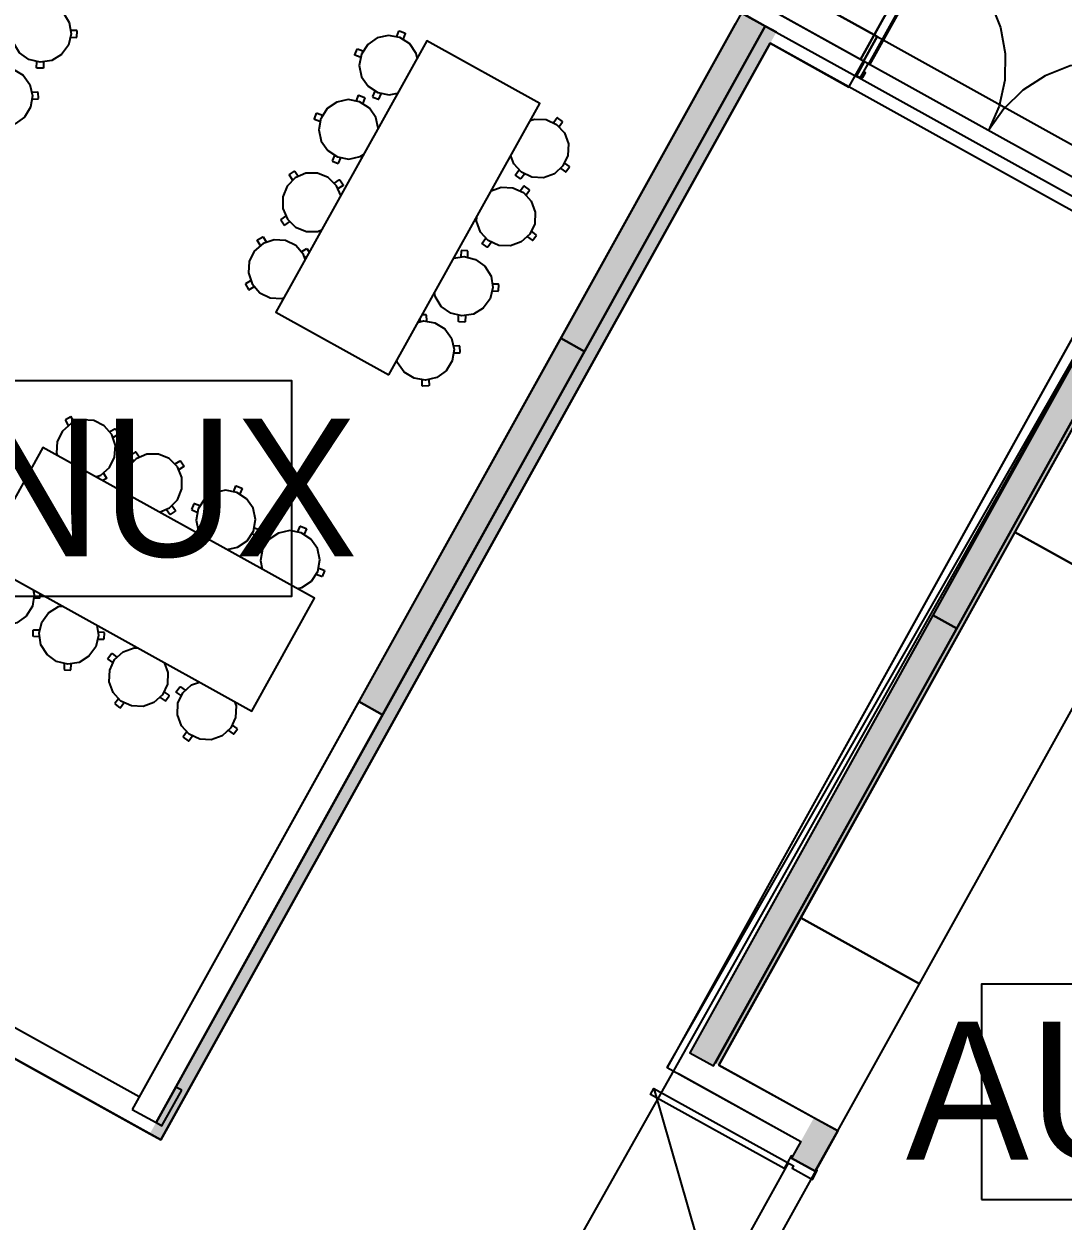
# Model space of a CAD drawing. Header units: metres. Extents: x 2.3 to 42.8, y 0.9 to 31.9.
# Drawn here: x 33.479 to 35.889, y 25.1 to 27.878 of the extents above; entities that cross this region are included whole.
import ezdxf

# ---------------------------------------------------------------- set-up
doc = ezdxf.new("R2010")
doc.units = ezdxf.units.M
for name, color, linetype in [('ARREDI', 9, 'Continuous'), ('PARETI_STRUTTURE', 7, 'Continuous'), ('PILASTRI_SETTI', 8, 'Continuous'), ('WAYFINDING_RIQUADRI', 7, 'Continuous'), ('WAYFINDING_TESTI', 7, 'Continuous')]:
    doc.layers.add(name, color=color, linetype=linetype)

msp = doc.modelspace()

# ---------------------------------------------------------------- linework, layer by layer
at = {"layer": 'ARREDI'}
for points in [[(34.9995, 27.984), (35.4099, 27.7561), (35.429, 27.7906), (35.0186, 28.0184)], [(35.1985, 27.8735), (35.1434, 27.9041), (34.7241, 27.1489), (34.7792, 27.1183)], [(34.3257, 27.0637), (34.6755, 27.6937), (34.4132, 27.8393), (34.0634, 27.2094)], [(36.0532, 26.5457), (35.7778, 26.6986), (35.2809, 25.8036), (35.5563, 25.6507), (36.0532, 26.5457), (36.4008, 27.1716), (36.1254, 27.3245), (35.7778, 26.6986)], [(34.7241, 27.1489), (34.2558, 26.3055), (34.3109, 26.2749), (34.7792, 27.1183)], [(33.3773, 26.6333), (34.0073, 26.2835), (34.1529, 26.5458), (33.523, 26.8956)], [(33.7302, 25.3589), (33.7853, 25.3283), (34.3109, 26.2749), (34.2558, 26.3055)], [(35.3666, 25.3091), (35.5563, 25.6507), (35.2809, 25.8036), (35.0912, 25.462)], [(33.8449, 25.4033), (33.8311, 25.4109), (33.7853, 25.3283), (33.799, 25.3207)]]:
    msp.add_lwpolyline(points, close=True, dxfattribs=at)
for points in [[(33.4976, 27.9231), (33.5221, 27.927), (33.5482, 27.9207), (33.57, 27.9049), (33.584, 27.882), (33.5882, 27.8555)], [(33.5882, 27.8555), (33.582, 27.8293), (33.5662, 27.8076), (33.5432, 27.7935), (33.5167, 27.7893), (33.4905, 27.7956), (33.4688, 27.8114), (33.4547, 27.8343), (33.4533, 27.8433)], [(33.5875, 27.8476), (33.6009, 27.8471)], [(33.6015, 27.8628), (33.5881, 27.8633)], [(33.6009, 27.8471), (33.6017, 27.8478)], [(33.6023, 27.862), (33.6015, 27.8628)], [(33.6017, 27.8478), (33.6023, 27.862)], [(34.3911, 27.7996), (34.3889, 27.8099), (34.3737, 27.8321), (34.3512, 27.8467), (34.3248, 27.8517), (34.2985, 27.8461), (34.2763, 27.8309), (34.2616, 27.8084)], [(34.3437, 27.8492), (34.3487, 27.8617)], [(34.3487, 27.8617), (34.3498, 27.8621)], [(34.3498, 27.8621), (34.3629, 27.8569)], [(34.3633, 27.8558), (34.3584, 27.8434)], [(34.3629, 27.8569), (34.3634, 27.8558)], [(34.2462, 27.8069), (34.2515, 27.8201)], [(34.2515, 27.8201), (34.2525, 27.8205)], [(34.2525, 27.8205), (34.265, 27.8156)], [(33.5083, 27.7767), (33.5089, 27.7901)], [(33.5246, 27.7894), (33.5241, 27.776)], [(34.2467, 27.8059), (34.2462, 27.8069)], [(34.2591, 27.8009), (34.2467, 27.8059)], [(34.2616, 27.8084), (34.2567, 27.782), (34.2622, 27.7557), (34.2774, 27.7335), (34.3, 27.7188), (34.3264, 27.7139), (34.3458, 27.718)], [(33.4155, 27.7752), (33.4273, 27.778), (33.4538, 27.7737), (33.4767, 27.7595), (33.4924, 27.7377), (33.4985, 27.7115)], [(33.5091, 27.7758), (33.5083, 27.7767)], [(33.5232, 27.7753), (33.5091, 27.7758)], [(33.5241, 27.776), (33.5232, 27.7753)], [(33.4985, 27.7115), (33.4942, 27.685), (33.4801, 27.6621), (33.4582, 27.6464), (33.4321, 27.6402), (33.4055, 27.6446), (33.3827, 27.6587), (33.367, 27.6805), (33.3658, 27.6856)], [(33.5112, 27.7198), (33.4978, 27.7194)], [(33.4984, 27.7036), (33.5118, 27.7041)], [(33.512, 27.7191), (33.5112, 27.7199)], [(33.5118, 27.7041), (33.5125, 27.7049)], [(33.5125, 27.7049), (33.512, 27.7191)], [(34.3004, 27.6363), (34.2953, 27.6608), (34.2801, 27.683), (34.2575, 27.6976), (34.2311, 27.7026), (34.2048, 27.697), (34.1826, 27.6818), (34.168, 27.6593)], [(34.25, 27.7001), (34.255, 27.7126)], [(34.255, 27.7126), (34.2561, 27.713)], [(34.2561, 27.713), (34.2692, 27.7078)], [(34.2697, 27.7067), (34.2647, 27.6943)], [(34.2692, 27.7078), (34.2697, 27.7067)], [(34.2928, 27.7222), (34.2878, 27.7097)], [(34.2878, 27.7097), (34.2883, 27.7087)], [(34.2883, 27.7087), (34.3014, 27.7034)], [(34.3014, 27.7034), (34.3024, 27.7039)], [(34.3024, 27.7039), (34.3074, 27.7163)], [(34.1525, 27.6578), (34.1578, 27.671)], [(34.153, 27.6568), (34.1525, 27.6579)], [(34.1654, 27.6518), (34.153, 27.6568)], [(34.1578, 27.671), (34.1588, 27.6715)], [(34.1588, 27.6714), (34.1713, 27.6665)], [(34.1679, 27.6593), (34.163, 27.6329), (34.1686, 27.6066), (34.1838, 27.5844), (34.2063, 27.5697), (34.2327, 27.5648), (34.259, 27.5703), (34.2667, 27.5756)], [(34.6534, 27.654), (34.6633, 27.6575), (34.6901, 27.6564), (34.7145, 27.645), (34.7327, 27.6252), (34.7419, 27.5999), (34.7407, 27.5731), (34.7293, 27.5487)], [(34.7158, 27.6601), (34.7079, 27.6493)], [(34.7169, 27.6603), (34.7158, 27.6601)], [(34.7283, 27.6519), (34.7169, 27.6603)], [(34.7206, 27.64), (34.7285, 27.6508)], [(34.7285, 27.6508), (34.7284, 27.6519)], [(34.1991, 27.5731), (34.1941, 27.5606)], [(34.2087, 27.5548), (34.2137, 27.5672)], [(34.7293, 27.5487), (34.7095, 27.5305), (34.6842, 27.5214), (34.6574, 27.5225), (34.633, 27.5339), (34.6149, 27.5537), (34.6081, 27.5723)], [(34.0947, 27.5285), (34.1064, 27.5365)], [(34.1064, 27.5365), (34.1075, 27.5363)], [(34.1075, 27.5363), (34.115, 27.5252)], [(34.1941, 27.5606), (34.1946, 27.5596)], [(34.1946, 27.5596), (34.2077, 27.5543)], [(34.2077, 27.5543), (34.2088, 27.5548)], [(34.619, 27.5281), (34.627, 27.5389)], [(34.7243, 27.5426), (34.7351, 27.5347)], [(34.7445, 27.5474), (34.7336, 27.5553)], [(34.7351, 27.5347), (34.7362, 27.5349)], [(34.7362, 27.5349), (34.7446, 27.5463)], [(34.7446, 27.5463), (34.7445, 27.5474)], [(34.1083, 27.5211), (34.0894, 27.502), (34.0793, 27.4771), (34.0795, 27.4502), (34.09, 27.4254), (34.1091, 27.4065), (34.134, 27.3964), (34.1609, 27.3966), (34.1693, 27.4002)], [(34.0945, 27.5274), (34.0947, 27.5285)], [(34.102, 27.5163), (34.0945, 27.5274)], [(34.2136, 27.48), (34.204, 27.5028), (34.1848, 27.5217), (34.1599, 27.5318), (34.1331, 27.5316), (34.1083, 27.5211)], [(34.1992, 27.5091), (34.2103, 27.5166)], [(34.2103, 27.5166), (34.2114, 27.5164)], [(34.2114, 27.5164), (34.2193, 27.5047)], [(34.6192, 27.527), (34.619, 27.5281)], [(34.6306, 27.5186), (34.6192, 27.527)], [(34.6317, 27.5188), (34.6306, 27.5186)], [(34.6397, 27.5296), (34.6317, 27.5188)], [(34.2191, 27.5036), (34.208, 27.496)], [(34.2193, 27.5047), (34.2191, 27.5036)], [(34.5627, 27.4906), (34.5862, 27.4992), (34.6131, 27.498), (34.6375, 27.4867), (34.6556, 27.4669), (34.6648, 27.4416), (34.6637, 27.4147), (34.6523, 27.3904)], [(34.6388, 27.5018), (34.6309, 27.491)], [(34.6399, 27.5019), (34.6388, 27.5018)], [(34.6513, 27.4936), (34.6399, 27.5019)], [(34.6436, 27.4816), (34.6515, 27.4925)], [(34.6515, 27.4925), (34.6513, 27.4936)], [(34.0748, 27.4247), (34.0746, 27.4236)], [(34.0746, 27.4236), (34.0826, 27.4118)], [(34.0859, 27.4322), (34.0748, 27.4247)], [(34.6523, 27.3904), (34.6325, 27.3722), (34.6072, 27.363), (34.5804, 27.3642), (34.556, 27.3755), (34.5378, 27.3954), (34.5286, 27.4206), (34.5291, 27.43)], [(34.0826, 27.4118), (34.0837, 27.4116)], [(34.0837, 27.4116), (34.0947, 27.4192)], [(34.6674, 27.389), (34.6566, 27.397)], [(34.0335, 27.3689), (34.0133, 27.3512), (34.0014, 27.3271), (33.9996, 27.3003), (34.0082, 27.2748), (34.0259, 27.2545), (34.05, 27.2426), (34.0768, 27.2408), (34.0818, 27.2425)], [(34.0269, 27.3646), (34.0202, 27.3762)], [(34.0203, 27.3762), (34.0205, 27.3773)], [(34.0205, 27.3773), (34.0328, 27.3843)], [(34.0328, 27.3843), (34.0339, 27.384)], [(34.1315, 27.3321), (34.1276, 27.3435), (34.1099, 27.3638), (34.0858, 27.3757), (34.059, 27.3775), (34.0335, 27.3689)], [(34.0339, 27.3841), (34.0406, 27.3724)], [(34.542, 27.3697), (34.5499, 27.3805)], [(34.5422, 27.3686), (34.542, 27.3697)], [(34.5536, 27.3602), (34.5422, 27.3686)], [(34.5626, 27.3712), (34.5547, 27.3604)], [(34.6473, 27.3843), (34.6581, 27.3763)], [(34.6581, 27.3763), (34.6592, 27.3765)], [(34.6592, 27.3765), (34.6676, 27.3879)], [(34.6676, 27.3879), (34.6674, 27.389)], [(34.1233, 27.3501), (34.1349, 27.3568)], [(34.1349, 27.3568), (34.136, 27.3565)], [(34.136, 27.3565), (34.1406, 27.3485)], [(34.4931, 27.3515), (34.4925, 27.3381)], [(34.4939, 27.3522), (34.4931, 27.3515)], [(34.508, 27.3517), (34.4939, 27.3522)], [(34.5088, 27.3509), (34.508, 27.3517)], [(34.5083, 27.3375), (34.5088, 27.3509)], [(34.5547, 27.3604), (34.5536, 27.3602)], [(34.1353, 27.3388), (34.1312, 27.3365)], [(34.4759, 27.3343), (34.5004, 27.3382), (34.5266, 27.3319), (34.5483, 27.3161), (34.5624, 27.2932), (34.5666, 27.2667)], [(33.993, 27.2752), (33.9927, 27.2741)], [(33.9927, 27.2741), (33.9998, 27.2618)], [(34.0046, 27.2819), (33.993, 27.2752)], [(33.9998, 27.2618), (34.0009, 27.2615)], [(34.0009, 27.2615), (34.0125, 27.2682)], [(34.5666, 27.2667), (34.5603, 27.2405), (34.5445, 27.2188), (34.5216, 27.2047), (34.495, 27.2005), (34.4689, 27.2068), (34.4471, 27.2226), (34.4331, 27.2455), (34.4316, 27.2545)], [(34.5658, 27.2588), (34.5792, 27.2583)], [(34.5798, 27.274), (34.5664, 27.2746)], [(34.5792, 27.2583), (34.58, 27.259)], [(34.5806, 27.2732), (34.5798, 27.274)], [(34.58, 27.259), (34.5806, 27.2732)], [(34.4122, 27.2032), (34.4029, 27.2029)], [(34.413, 27.2024), (34.4122, 27.2032)], [(34.4135, 27.189), (34.413, 27.2024)], [(34.4867, 27.1879), (34.4872, 27.2013)], [(34.5029, 27.2007), (34.5024, 27.1873)], [(34.3938, 27.1864), (34.4056, 27.1892), (34.4321, 27.1849), (34.455, 27.1707), (34.4707, 27.1489), (34.4769, 27.1227)], [(34.3976, 27.1932), (34.3977, 27.1885)], [(34.4874, 27.1871), (34.4867, 27.1879)], [(34.5016, 27.1865), (34.4874, 27.1871)], [(34.5024, 27.1873), (34.5016, 27.1865)], [(34.4769, 27.1227), (34.4725, 27.0962), (34.4584, 27.0733), (34.4366, 27.0576), (34.4104, 27.0515), (34.3839, 27.0558), (34.361, 27.0699), (34.3453, 27.0917), (34.3441, 27.0969)], [(34.4895, 27.1311), (34.4761, 27.1306)], [(34.4904, 27.1303), (34.4895, 27.1311)], [(34.4909, 27.1161), (34.4904, 27.1303)], [(34.4767, 27.1148), (34.4901, 27.1153)], [(34.4901, 27.1153), (34.4909, 27.1161)], [(34.403, 27.0382), (34.4025, 27.0516)], [(34.4038, 27.0375), (34.403, 27.0382)], [(34.418, 27.038), (34.4038, 27.0375)], [(34.4187, 27.0388), (34.418, 27.038)], [(34.4183, 27.0522), (34.4187, 27.0388)], [(33.6825, 26.9254), (33.6648, 26.9457), (33.6407, 26.9576), (33.6139, 26.9594), (33.5884, 26.9508), (33.5681, 26.9331), (33.5562, 26.909), (33.5544, 26.8822), (33.5561, 26.8772)], [(33.5754, 26.9592), (33.5751, 26.9581)], [(33.5751, 26.9581), (33.5818, 26.9465)], [(33.5877, 26.9662), (33.5754, 26.9592)], [(33.5888, 26.966), (33.5877, 26.9662)], [(33.5954, 26.9543), (33.5887, 26.966)], [(33.6456, 26.8275), (33.6571, 26.8313), (33.6773, 26.849), (33.6893, 26.8731), (33.6911, 26.9), (33.6825, 26.9254)], [(33.6782, 26.932), (33.6898, 26.9387)], [(33.6976, 26.9251), (33.686, 26.9184)], [(33.6898, 26.9387), (33.6909, 26.9384)], [(33.6909, 26.9384), (33.6979, 26.9261)], [(33.6979, 26.9261), (33.6976, 26.9251)], [(33.8347, 26.8507), (33.8156, 26.8696), (33.7907, 26.8797), (33.7638, 26.8795), (33.739, 26.869), (33.7201, 26.8499), (33.71, 26.825), (33.7102, 26.7981), (33.7138, 26.7896)], [(33.7254, 26.8764), (33.7252, 26.8753)], [(33.7252, 26.8753), (33.7327, 26.8642)], [(33.7372, 26.8844), (33.7254, 26.8764)], [(33.7383, 26.8842), (33.7372, 26.8844)], [(33.7458, 26.8731), (33.7383, 26.8842)], [(33.7936, 26.7453), (33.8164, 26.755), (33.8353, 26.7741), (33.8454, 26.799), (33.8452, 26.8259), (33.8347, 26.8507)], [(33.8299, 26.857), (33.841, 26.8645)], [(33.8499, 26.8515), (33.8388, 26.8439)], [(33.841, 26.8645), (33.8421, 26.8643)], [(33.8421, 26.8643), (33.8501, 26.8526)], [(33.8501, 26.8525), (33.8499, 26.8515)], [(33.6524, 26.8237), (33.6501, 26.8278)], [(33.6701, 26.823), (33.6621, 26.8183)], [(33.6637, 26.8357), (33.6704, 26.824)], [(33.6704, 26.824), (33.6701, 26.823)], [(33.9729, 26.791), (33.9465, 26.796), (33.9202, 26.7904), (33.898, 26.7752), (33.8833, 26.7527), (33.8784, 26.7263), (33.8839, 26.7), (33.8892, 26.6922)], [(33.9499, 26.6586), (33.9744, 26.6637), (33.9965, 26.6789), (34.0112, 26.7014), (34.0162, 26.7279), (34.0106, 26.7542), (33.9954, 26.7763), (33.9729, 26.791)], [(33.9654, 26.7935), (33.9704, 26.806)], [(33.9704, 26.806), (33.9714, 26.8064)], [(33.9714, 26.8064), (33.9846, 26.8012)], [(33.985, 26.8001), (33.98, 26.7877)], [(33.9846, 26.8012), (33.985, 26.8001)], [(33.8227, 26.7598), (33.8302, 26.7487)], [(33.8732, 26.7644), (33.8679, 26.7513)], [(33.8742, 26.7648), (33.8732, 26.7644)], [(33.8867, 26.7599), (33.8742, 26.7648)], [(33.8172, 26.7398), (33.8096, 26.7509)], [(33.8182, 26.7396), (33.8171, 26.7398)], [(33.83, 26.7476), (33.8182, 26.7396)], [(33.8302, 26.7487), (33.83, 26.7476)], [(33.8679, 26.7513), (33.8684, 26.7502)], [(33.8683, 26.7502), (33.8808, 26.7452)], [(34.0137, 26.7089), (34.0262, 26.7039)], [(34.0266, 26.7029), (34.0213, 26.6898)], [(34.0262, 26.7039), (34.0266, 26.7029)], [(34.122, 26.6973), (34.0956, 26.7023), (34.0693, 26.6967), (34.0471, 26.6815), (34.0324, 26.659), (34.0275, 26.6326), (34.0315, 26.6132)], [(34.1145, 26.6999), (34.1195, 26.7123)], [(34.1195, 26.7123), (34.1205, 26.7127)], [(34.1205, 26.7127), (34.1337, 26.7075)], [(34.1341, 26.7065), (34.1291, 26.694)], [(34.1337, 26.7075), (34.1341, 26.7064)], [(34.0203, 26.6893), (34.0079, 26.6943)], [(34.0213, 26.6898), (34.0203, 26.6893)], [(34.1132, 26.5679), (34.1235, 26.57), (34.1456, 26.5852), (34.1603, 26.6077), (34.1653, 26.6342), (34.1597, 26.6605), (34.1445, 26.6827), (34.122, 26.6973)], [(34.0223, 26.6707), (34.017, 26.6576)], [(34.017, 26.6576), (34.0174, 26.6565)], [(34.0174, 26.6565), (34.0299, 26.6516)], [(34.0233, 26.6712), (34.0223, 26.6707)], [(34.0358, 26.6662), (34.0233, 26.6712)], [(34.1694, 26.5956), (34.157, 26.6006)], [(34.1628, 26.6152), (34.1753, 26.6103)], [(34.1704, 26.5961), (34.1694, 26.5956)], [(34.1757, 26.6092), (34.1704, 26.5961)], [(34.1753, 26.6102), (34.1757, 26.6092)], [(33.5, 26.5652), (33.5028, 26.5534), (33.4985, 26.5269), (33.4843, 26.504), (33.4625, 26.4883), (33.4363, 26.4821)], [(33.5068, 26.5614), (33.502, 26.5612)], [(33.5026, 26.5455), (33.516, 26.546)], [(33.516, 26.546), (33.5168, 26.5468)], [(33.5168, 26.5468), (33.5164, 26.556)], [(33.5803, 26.3924), (33.5541, 26.3987), (33.5324, 26.4145), (33.5183, 26.4374), (33.5141, 26.464), (33.5204, 26.4901), (33.5362, 26.5119), (33.5591, 26.5259), (33.5681, 26.5273)], [(33.6479, 26.483), (33.6518, 26.4586), (33.6455, 26.4324), (33.6297, 26.4107), (33.6068, 26.3966), (33.5803, 26.3924)], [(33.5001, 26.4574), (33.5006, 26.4716)], [(33.5008, 26.4566), (33.5001, 26.4574)], [(33.5006, 26.4716), (33.5015, 26.4723)], [(33.5142, 26.4561), (33.5008, 26.4566)], [(33.5015, 26.4723), (33.5149, 26.4718)], [(33.651, 26.4507), (33.6644, 26.4502)], [(33.6651, 26.4659), (33.6517, 26.4664)], [(33.6644, 26.4502), (33.6653, 26.4509)], [(33.6658, 26.4651), (33.6651, 26.4659)], [(33.6653, 26.4509), (33.6658, 26.4651)], [(33.704, 26.3067), (33.6858, 26.3265), (33.6766, 26.3517), (33.6778, 26.3786), (33.6891, 26.403), (33.7089, 26.4211), (33.7342, 26.4303), (33.7436, 26.4299)], [(33.6738, 26.4054), (33.6822, 26.4168)], [(33.674, 26.4043), (33.6738, 26.4054)], [(33.6848, 26.3963), (33.674, 26.4043)], [(33.6822, 26.4168), (33.6833, 26.417)], [(33.6833, 26.417), (33.6941, 26.409)], [(33.8042, 26.3962), (33.8128, 26.3727), (33.8116, 26.3459), (33.8003, 26.3215), (33.7804, 26.3033), (33.7552, 26.2941), (33.7283, 26.2953), (33.7039, 26.3067)], [(33.5724, 26.3932), (33.5719, 26.3798)], [(33.5719, 26.3798), (33.5726, 26.3789)], [(33.5726, 26.3789), (33.5868, 26.3784)], [(33.5868, 26.3784), (33.5876, 26.3791)], [(33.5876, 26.3791), (33.5881, 26.3925)], [(33.8322, 26.3284), (33.8406, 26.3398)], [(33.8623, 26.2296), (33.8441, 26.2495), (33.8349, 26.2747), (33.8361, 26.3016), (33.8475, 26.326), (33.8673, 26.3441), (33.8859, 26.3509)], [(33.8406, 26.3398), (33.8417, 26.34)], [(33.8417, 26.34), (33.8525, 26.332)], [(33.6979, 26.3117), (33.6899, 26.3009)], [(33.7952, 26.3154), (33.8061, 26.3075)], [(33.8154, 26.3202), (33.8045, 26.3281)], [(33.8072, 26.3076), (33.8155, 26.3191)], [(33.8155, 26.3191), (33.8154, 26.3202)], [(33.8323, 26.3273), (33.8322, 26.3284)], [(33.8432, 26.3193), (33.8323, 26.3273)], [(33.6899, 26.3009), (33.6901, 26.2998)], [(33.6901, 26.2998), (33.7015, 26.2914)], [(33.7015, 26.2914), (33.7026, 26.2915)], [(33.7026, 26.2915), (33.7106, 26.3024)], [(33.8061, 26.3075), (33.8071, 26.3076)], [(33.9676, 26.3056), (33.9711, 26.2957), (33.97, 26.2689), (33.9586, 26.2445), (33.9388, 26.2263), (33.9135, 26.2171), (33.8867, 26.2183), (33.8623, 26.2296)], [(33.8562, 26.2347), (33.8483, 26.2238)], [(33.9536, 26.2384), (33.9644, 26.2305)], [(33.9737, 26.2432), (33.9629, 26.2511)], [(33.9644, 26.2305), (33.9655, 26.2306)], [(33.9655, 26.2306), (33.9739, 26.2421)], [(33.9739, 26.2421), (33.9737, 26.2432)], [(33.8483, 26.2238), (33.8484, 26.2227)], [(33.8485, 26.2227), (33.8599, 26.2144)], [(33.8599, 26.2144), (33.861, 26.2145)], [(33.861, 26.2145), (33.8689, 26.2253)]]:
    msp.add_lwpolyline(points, dxfattribs=at)
at = {"layer": 'PARETI_STRUTTURE'}
for points in [[(28.291, 31.7549), (28.3223, 31.8113), (29.8748, 30.9493), (30.2879, 30.7199), (30.8534, 30.4059), (31.4345, 30.0832), (32.2552, 29.6276), (32.83, 29.3084), (33.0417, 29.1908), (33.4548, 28.9615), (33.8335, 28.7512), (34.2465, 28.5219), (34.6252, 28.3116), (35.0383, 28.0823), (35.4579, 27.8493), (36.039, 27.5266), (37.3963, 26.773), (37.8094, 26.5436), (38.503, 26.1585)], [(35.9962, 27.4756), (29.9263, 30.8459)], [(35.4579, 27.8493), (35.0383, 28.0823), (35.0066, 28.0251)], [(35.5987, 28.0566), (35.5726, 28.0711), (35.4197, 27.7957), (35.5726, 28.0711), (35.5942, 28.0591)], [(35.5911, 28.0608), (35.4382, 27.7854)], [(35.4413, 27.7837), (35.5942, 28.0591), (35.645, 28.024), (35.688, 27.9796), (35.7214, 27.9277), (35.7441, 27.8703), (35.7552, 27.8096), (35.7542, 27.7478), (35.7412, 27.6875), (35.7167, 27.6308)], [(35.1291, 27.8783), (33.7464, 25.3881), (33.2137, 25.6839), (33.1831, 25.6288), (33.7434, 25.3177)], [(35.1291, 27.8783), (33.7464, 25.3881)], [(33.7852, 25.3283), (35.1985, 27.8735)], [(35.2243, 27.8592), (35.1985, 27.8735), (33.7852, 25.3283)], [(35.2243, 27.8592), (35.1985, 27.8735)], [(35.4262, 27.7921), (35.4579, 27.8493)], [(36.0361, 27.3746), (35.21, 27.8334), (33.7967, 25.2881), (33.1866, 25.6269)], [(33.7709, 25.3024), (33.7967, 25.2881), (35.2099, 27.8334)], [(35.21, 27.8334), (35.3927, 27.7319), (35.4071, 27.7577)], [(35.9881, 27.4351), (35.4071, 27.7577), (35.4262, 27.7921)], [(35.411, 27.7582), (35.4192, 27.7536), (35.4372, 27.786)], [(35.4413, 27.7837), (35.4197, 27.7957)], [(35.4372, 27.786), (35.4262, 27.7921)], [(36.145, 27.7533), (36.0884, 27.7778), (36.028, 27.7908), (35.9663, 27.7918), (35.9055, 27.7807), (35.8481, 27.758), (35.7962, 27.7245), (35.7519, 27.6816), (35.7167, 27.6308)], [(36.0361, 27.3746), (34.9711, 25.4566), (36.0763, 27.3861), (33.5969, 22.9815)], [(36.036, 27.3744), (34.9711, 25.4566), (35.2809, 25.2846), (35.2595, 25.246), (35.3146, 25.2154)], [(36.0763, 27.3861), (35.0275, 25.4973)], [(35.0826, 25.4667), (36.1313, 27.3556)], [(36.1313, 27.3555), (35.0826, 25.4667)], [(35.0912, 25.462), (36.1256, 27.325)], [(35.3115, 25.3396), (35.0912, 25.462)], [(34.9969, 25.4422), (35.2809, 25.2846)], [(34.9403, 25.4075), (35.2501, 25.2355), (35.2424, 25.2217), (34.9326, 25.3937), (34.9403, 25.4075), (35.0781, 24.9257), (35.0433, 24.9383), (35.0064, 24.9397), (34.9709, 24.9295), (34.9402, 24.9089), (34.9174, 24.8797)], [(34.9602, 25.3784), (34.9464, 25.3861)], [(35.3146, 25.2154), (35.3666, 25.309), (35.3115, 25.3396)], [(33.7434, 25.3177), (33.7709, 25.3024)], [(35.3666, 25.3091), (35.0589, 24.7548)], [(35.0235, 24.8209), (35.2528, 25.234)]]:
    msp.add_lwpolyline(points, dxfattribs=at)
for points in [[(34.9995, 27.984), (35.4099, 27.7561), (35.429, 27.7906), (35.0186, 28.0184)], [(35.1985, 27.8735), (35.1434, 27.9041), (34.7241, 27.1489), (34.7792, 27.1183)], [(35.4579, 27.8493), (35.4262, 27.7921)], [(35.4266, 27.7669), (35.4205, 27.7559), (35.4246, 27.7536), (35.4307, 27.7646)], [(35.5875, 26.5059), (35.6426, 26.4753), (36.1313, 27.3555), (36.0763, 27.3861)], [(34.7241, 27.1489), (34.2558, 26.3055), (34.3109, 26.2749), (34.7792, 27.1183)], [(35.6426, 26.4753), (35.5875, 26.5059), (35.0237, 25.4904), (35.0788, 25.4598)], [(33.7302, 25.3589), (33.7853, 25.3283), (34.3109, 26.2749), (34.2558, 26.3055)], [(33.8449, 25.4033), (33.8311, 25.4109), (33.7853, 25.3283), (33.799, 25.3207)], [(35.3146, 25.2154), (35.2595, 25.246), (35.2614, 25.2494), (35.2587, 25.251), (35.2501, 25.2355), (35.2638, 25.2278), (35.261, 25.2227), (35.3078, 25.1967), (35.3193, 25.2173), (35.3165, 25.2189)]]:
    msp.add_lwpolyline(points, close=True, dxfattribs=at)
at = {"layer": 'PILASTRI_SETTI'}
for points in [[(34.7791, 27.1183), (35.1985, 27.8735), (34.7241, 27.1489), (35.1434, 27.9041)], [(33.7967, 25.2881), (35.2243, 27.8592), (33.7709, 25.3024), (35.1985, 27.8735)], [(35.0826, 25.4667), (36.1313, 27.3556), (35.0275, 25.4973), (36.0763, 27.3861)], [(35.6426, 26.4753), (36.1313, 27.3555), (35.5875, 26.5059), (36.0763, 27.3861)], [(35.0912, 25.462), (36.14, 27.3508), (35.0826, 25.4667), (36.1314, 27.3556)], [(34.3109, 26.2749), (34.7791, 27.1183), (34.2558, 26.3055), (34.7241, 27.1489)], [(35.0788, 25.4598), (35.6426, 26.4753), (35.0237, 25.4904), (35.5875, 26.5059)], [(33.799, 25.3206), (33.8449, 25.4033), (33.7853, 25.3283), (33.8311, 25.4109)], [(35.3146, 25.2154), (35.3666, 25.3091), (35.2595, 25.246), (35.3115, 25.3396)]]:
    msp.add_solid(points, dxfattribs=at)
at = {"layer": 'WAYFINDING_RIQUADRI'}
for points in [[(32.1, 26.55), (34.1, 26.55), (34.1, 27.05), (32.1, 27.05)], [(35.7, 25.15), (37.3, 25.15), (37.3, 25.65), (35.7, 25.65)]]:
    msp.add_lwpolyline(points, close=True, dxfattribs=at)

# ---------------------------------------------------------------- texts
at = {"layer": 'WAYFINDING_TESTI', "char_height": 0.32, "attachment_point": 5}
for s, insert in [('LAB. LINUX', (33.1, 26.8)), ('AULA 014', (36.5, 25.4))]:
    msp.add_mtext(s, dxfattribs=dict(at, insert=insert))

doc.saveas('drawing.dxf')
